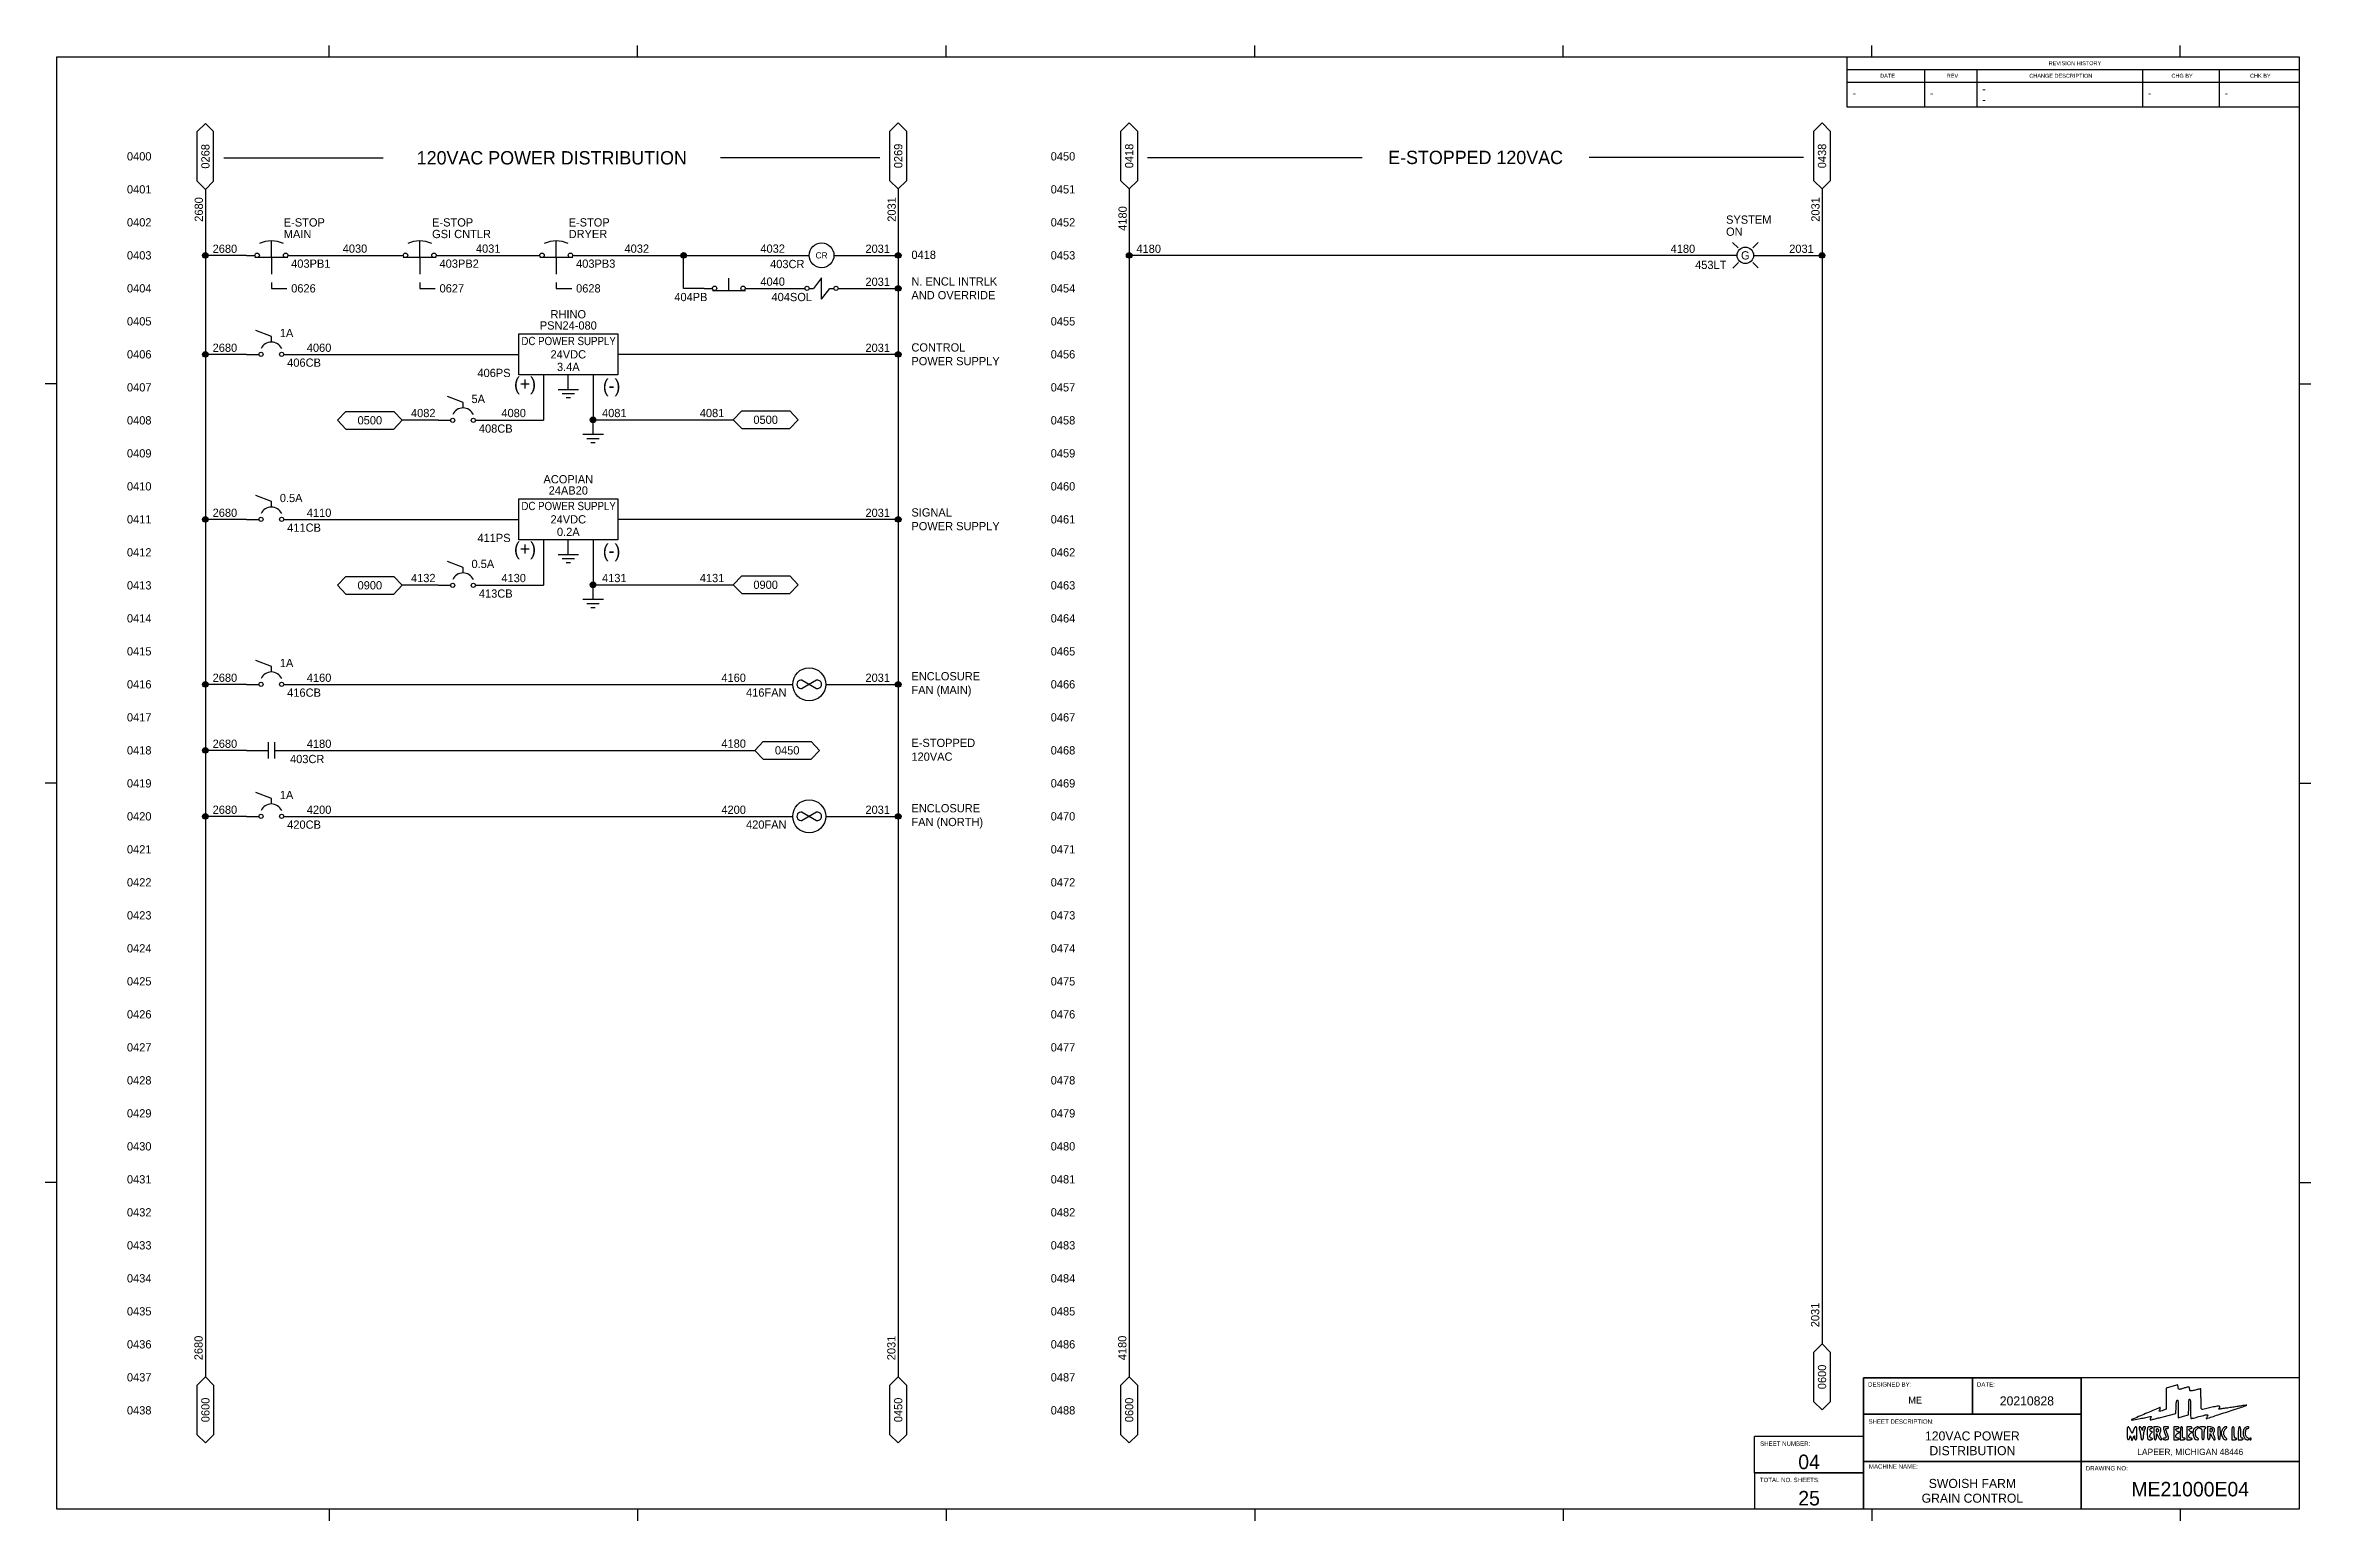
# Model space of a CAD drawing. Header units: inches. Extents: x -0.2 to 34.2, y -0.2 to 22.2.
import ezdxf
from ezdxf.enums import TextEntityAlignment as Align

# ---------------------------------------------------------------- set-up
doc = ezdxf.new("R2010")
doc.units = ezdxf.units.IN
doc.header["$MEASUREMENT"] = 0
doc.linetypes.add('DASHED2', pattern=[0.375, 0.25, -0.125])
for name, color, linetype in [('ATTRIBUTE', 3, 'Continuous'), ('ATTRIBUTES', 1, 'Continuous'), ('GRAPHIC', 2, 'Continuous'), ('TITLE BLOCK', 8, 'Continuous')]:
    doc.layers.add(name, color=color, linetype=linetype)
doc.styles.add('Text Style48', font='arial.ttf')
doc.styles.add('Title Block', font='arial.ttf')

# ---------------------------------------------------------------- blocks, each defined once
blk = doc.blocks.new('*U3')
at = {"color": 4}
for s, p in [('0400', (1.247, -1.506)), ('0450', (15.247, -1.506)), ('0401', (1.247, -2.006)), ('0451', (15.247, -2.006)), ('0402', (1.247, -2.506)), ('0452', (15.247, -2.506)), ('0403', (1.247, -3.006)), ('0453', (15.247, -3.006)), ('0404', (1.247, -3.506)), ('0454', (15.247, -3.506)), ('0405', (1.247, -4.006)), ('0455', (15.247, -4.006)), ('0406', (1.247, -4.506)), ('0456', (15.247, -4.506)), ('0407', (1.247, -5.006)), ('0457', (15.247, -5.006)), ('0408', (1.247, -5.506)), ('0458', (15.247, -5.506)), ('0409', (1.247, -6.006)), ('0459', (15.247, -6.006)), ('0410', (1.247, -6.506)), ('0460', (15.247, -6.506)), ('0411', (1.247, -7.006)), ('0461', (15.247, -7.006)), ('0412', (1.247, -7.506)), ('0462', (15.247, -7.506)), ('0413', (1.247, -8.006)), ('0463', (15.247, -8.006)), ('0414', (1.247, -8.506)), ('0464', (15.247, -8.506)), ('0415', (1.247, -9.006)), ('0465', (15.247, -9.006)), ('0416', (1.247, -9.506)), ('0466', (15.247, -9.506)), ('0417', (1.247, -10.006)), ('0467', (15.247, -10.006)), ('0418', (1.247, -10.506)), ('0468', (15.247, -10.506)), ('0419', (1.247, -11.006)), ('0469', (15.247, -11.006)), ('0420', (1.247, -11.506)), ('0470', (15.247, -11.506)), ('0421', (1.247, -12.006)), ('0471', (15.247, -12.006)), ('0422', (1.247, -12.506)), ('0472', (15.247, -12.506)), ('0423', (1.247, -13.006)), ('0473', (15.247, -13.006)), ('0424', (1.247, -13.506)), ('0474', (15.247, -13.506)), ('0425', (1.247, -14.006)), ('0475', (15.247, -14.006)), ('0426', (1.247, -14.506)), ('0476', (15.247, -14.506)), ('0427', (1.247, -15.006)), ('0477', (15.247, -15.006)), ('0428', (1.247, -15.506)), ('0478', (15.247, -15.506)), ('0429', (1.247, -16.006)), ('0479', (15.247, -16.006)), ('0430', (1.247, -16.506)), ('0480', (15.247, -16.506)), ('0431', (1.247, -17.006)), ('0481', (15.247, -17.006)), ('0432', (1.247, -17.506)), ('0482', (15.247, -17.506)), ('0433', (1.247, -18.006)), ('0483', (15.247, -18.006)), ('0434', (1.247, -18.506)), ('0484', (15.247, -18.506)), ('0435', (1.247, -19.006)), ('0485', (15.247, -19.006)), ('0436', (1.247, -19.506)), ('0486', (15.247, -19.506)), ('0437', (1.247, -20.006)), ('0487', (15.247, -20.006)), ('0438', (1.247, -20.506)), ('0488', (15.247, -20.506))]:
    blk.add_text(s, height=0.125, dxfattribs=at).set_placement(p, align=Align.MIDDLE_CENTER)
blk = doc.blocks.new('*U16')
for points in [[(32.054, -20.144), (31.965, -20.168), (31.965, -20.327), (31.965, -20.486), (31.923, -20.504, -0.011575), (31.883, -20.519, -0.123232), (31.867, -20.521, -0.429207), (31.861, -20.514, -0.075017), (31.868, -20.496, 0.016852), (31.873, -20.486, 0.025956), (31.876, -20.477, 0.023649), (31.878, -20.469, 0.279589), (31.877, -20.467, 0.284075), (31.868, -20.465, 0.000271), (31.655, -20.556, 0.000261), (31.442, -20.646, 0.53109), (31.441, -20.652, 0.246522), (31.448, -20.654, 0.00061), (31.546, -20.636, 0.004193), (31.64, -20.618, 0.007465), (31.717, -20.601, -0.015975), (31.734, -20.598, -0.282061), (31.739, -20.6, -0.273563), (31.739, -20.605, -0.015249), (31.732, -20.62, 0.017165), (31.727, -20.631, 0.026009), (31.723, -20.64, 0.023795), (31.721, -20.647, 0.264845), (31.722, -20.65, 0.252928), (31.726, -20.651, 0.000628), (31.781, -20.638, 0.003645), (31.845, -20.622, 0.002235), (31.919, -20.603), (32.112, -20.552), (32.115, -20.455, -0.010367), (32.118, -20.412, -0.026178), (32.122, -20.381, -0.031698), (32.127, -20.36, -0.239908), (32.134, -20.352, -0.419857), (32.142, -20.356, -0.045779), (32.146, -20.378, -0.024307), (32.149, -20.416, -0.005069), (32.15, -20.483), (32.15, -20.618), (32.226, -20.596), (32.303, -20.575), (32.307, -20.456, -0.006157), (32.312, -20.343, -0.658537), (32.322, -20.339, -0.186335), (32.333, -20.365, -0.005262), (32.334, -20.485, 0.005914), (32.335, -20.541, 0.009837), (32.337, -20.589, 0.003836), (32.34, -20.629, 0.391449), (32.343, -20.632, 0.061218), (32.35, -20.631, 0.00131), (32.382, -20.623, 0.002999), (32.42, -20.613, 0.002016), (32.463, -20.601, -0.003186), (32.559, -20.576, -0.067949), (32.588, -20.572, -0.478278), (32.595, -20.581, -0.088254), (32.586, -20.603, 0.012281), (32.576, -20.619, 0.091596), (32.573, -20.627, 0.398502), (32.575, -20.63, 0.138134), (32.581, -20.63, -0.003563), (32.594, -20.626, -0.00004), (32.681, -20.598, -0.000124), (32.78, -20.565, -0.000081), (32.896, -20.527, 0.001179), (33.01, -20.49, 0.001986), (33.105, -20.458, 0.000178), (33.19, -20.429, 0.555583), (33.19, -20.428, 0.236023), (33.187, -20.427, 0.000327), (33.126, -20.435, 0.002563), (33.057, -20.446, 0.001565), (32.976, -20.459, -0.003318), (32.894, -20.471, -0.005578), (32.826, -20.48, -0.001265), (32.767, -20.488, -0.449485), (32.764, -20.485, -0.11724), (32.765, -20.481, -0.028143), (32.768, -20.475, -0.027379), (32.773, -20.469, -0.024139), (32.779, -20.463, 0.467866), (32.777, -20.449, 0.180834), (32.756, -20.443, 0.025752), (32.684, -20.455, 0.002782), (32.521, -20.491, -0.190393), (32.506, -20.489, -0.219476), (32.497, -20.476, -0.042404), (32.494, -20.444, -0.002122), (32.494, -20.337, 0.001799), (32.493, -20.276, 0.003005), (32.493, -20.224, 0.000364), (32.492, -20.179, 0.422075), (32.491, -20.178, 0.051145), (32.488, -20.178, 0.000352), (32.469, -20.183, 0.00137), (32.446, -20.189, 0.000875), (32.42, -20.196, -0.007336), (32.36, -20.211, -0.089549), (32.337, -20.212, -0.269745), (32.326, -20.204, -0.098452), (32.322, -20.184, 0.096414), (32.318, -20.163, 0.269666), (32.307, -20.155, 0.097854), (32.284, -20.156, 0.009273), (32.231, -20.171, -0.006091), (32.178, -20.187, -0.11754), (32.161, -20.187, -0.279731), (32.152, -20.179, -0.043108), (32.147, -20.155), (32.144, -20.12)], [(31.376, -20.853, 0.007316), (31.376, -20.903, 0.03703), (31.379, -20.931, 0.08138), (31.385, -20.946, 0.273713), (31.393, -20.951, 0.168316), (31.4, -20.949, 0.08124), (31.407, -20.942, 0.064959), (31.412, -20.931, 0.046944), (31.415, -20.918, -0.004779), (31.419, -20.895, -0.516008), (31.421, -20.894, -0.198593), (31.424, -20.897, -0.002061), (31.433, -20.927), (31.446, -20.97), (31.465, -20.927, -0.002235), (31.478, -20.897, -0.18041), (31.482, -20.894, -0.528171), (31.484, -20.895, -0.006158), (31.485, -20.918, 0.041084), (31.487, -20.932, 0.082191), (31.491, -20.943, 0.115162), (31.497, -20.949, 0.148642), (31.505, -20.951, 0.258593), (31.514, -20.946, 0.093584), (31.519, -20.932, 0.039364), (31.522, -20.905, 0.006994), (31.523, -20.853, 0.013793), (31.521, -20.779, 0.202366), (31.51, -20.756, 0.473475), (31.494, -20.759, 0.029852), (31.47, -20.807), (31.448, -20.859), (31.425, -20.807, 0.025807), (31.401, -20.761, 0.482182), (31.387, -20.759, 0.196031), (31.377, -20.78, 0.011101)], [(31.567, -20.819, -0.011228), (31.574, -20.847, -0.010219), (31.579, -20.875, -0.010287), (31.583, -20.9, -0.032245), (31.584, -20.918, 0.039687), (31.586, -20.932, 0.085127), (31.589, -20.943, 0.122098), (31.595, -20.949, 0.146572), (31.603, -20.951, 0.173501), (31.611, -20.948, 0.129272), (31.617, -20.94, 0.071071), (31.62, -20.926, 0.021401), (31.621, -20.904, -0.029143), (31.623, -20.882, -0.015863), (31.627, -20.855, -0.015759), (31.632, -20.828, -0.024047), (31.639, -20.806, 0.006971), (31.65, -20.774, 0.108397), (31.651, -20.762, 0.306008), (31.646, -20.757, 0.065683), (31.633, -20.755, 0.079521), (31.622, -20.757, 0.130985), (31.615, -20.762, 0.118265), (31.61, -20.77, 0.05793), (31.608, -20.783), (31.607, -20.81), (31.594, -20.783, 0.041935), (31.588, -20.772, 0.047128), (31.58, -20.763, 0.052891), (31.572, -20.757, 0.139403), (31.565, -20.755, 0.270303), (31.559, -20.759, 0.136249), (31.557, -20.768, 0.049563), (31.559, -20.786, 0.008812)], [(31.681, -20.795, 0.020019), (31.679, -20.815, 0.008766), (31.679, -20.841, 0.008659), (31.679, -20.868, 0.011456), (31.681, -20.894, 0.012553), (31.684, -20.929, 0.119947), (31.69, -20.943, 0.198295), (31.7, -20.95, 0.045204), (31.721, -20.951, 0.032751), (31.735, -20.951, 0.050337), (31.746, -20.948, 0.065043), (31.754, -20.944, 0.249719), (31.757, -20.939, 0.148195), (31.755, -20.934, 0.098894), (31.751, -20.93, 0.082425), (31.745, -20.928, 0.064853), (31.738, -20.927, -0.299278), (31.724, -20.918, -0.111821), (31.72, -20.894, -0.087579), (31.726, -20.866, -0.134363), (31.741, -20.846, 0.005777), (31.755, -20.835, 0.22845), (31.757, -20.832, 0.395521), (31.755, -20.83, 0.011517), (31.741, -20.829, -0.224035), (31.726, -20.822, -0.153467), (31.72, -20.804, -0.166632), (31.724, -20.787, -0.247969), (31.738, -20.779, 0.064853), (31.745, -20.779, 0.082425), (31.751, -20.776, 0.098894), (31.755, -20.772, 0.148195), (31.757, -20.767, 0.249255), (31.754, -20.762, 0.065248), (31.746, -20.758, 0.050468), (31.735, -20.756, 0.032852), (31.721, -20.755, 0.039619), (31.701, -20.756, 0.15851), (31.691, -20.762, 0.139501), (31.685, -20.773, 0.028245)], [(31.781, -20.853, 0.006994), (31.782, -20.905, 0.039364), (31.785, -20.932, 0.093584), (31.79, -20.946, 0.258593), (31.8, -20.951, 0.171382), (31.808, -20.949, 0.12597), (31.814, -20.941, 0.071752), (31.817, -20.927, 0.023085), (31.819, -20.905), (31.819, -20.859), (31.843, -20.905, 0.029092), (31.854, -20.923, 0.036571), (31.866, -20.938, 0.03977), (31.877, -20.948, 0.167418), (31.886, -20.951, 0.107056), (31.895, -20.95, 0.307114), (31.898, -20.945, 0.098199), (31.895, -20.935, 0.009507), (31.884, -20.912, -0.028488), (31.874, -20.89, -0.074064), (31.87, -20.872, -0.074591), (31.872, -20.855, -0.029202), (31.879, -20.832, 0.067378), (31.886, -20.797, 0.179306), (31.879, -20.774, 0.173835), (31.859, -20.759, 0.062714), (31.823, -20.755), (31.781, -20.755)], [(31.849, -20.81, -0.063462), (31.848, -20.819, -0.063483), (31.844, -20.828, -0.069477), (31.839, -20.834, -0.116646), (31.833, -20.838, -0.186684), (31.827, -20.838, -0.16323), (31.822, -20.833, -0.092267), (31.819, -20.824, -0.034783), (31.818, -20.81, -0.034783), (31.819, -20.797, -0.092267), (31.822, -20.787, -0.16323), (31.827, -20.783, -0.186684), (31.833, -20.783, -0.116646), (31.839, -20.786, -0.069477), (31.844, -20.793, -0.063483), (31.848, -20.801, -0.063462)], [(31.924, -20.764, 0.185345), (31.923, -20.771, 0.012116), (31.927, -20.791, 0.016298), (31.933, -20.814, 0.011366), (31.942, -20.841, -0.004936), (31.961, -20.896, -0.082876), (31.964, -20.915, -0.305016), (31.958, -20.924, -0.093948), (31.941, -20.927, 0.048028), (31.931, -20.928, 0.068025), (31.923, -20.93, 0.088204), (31.918, -20.934, 0.191087), (31.916, -20.939, 0.277684), (31.919, -20.944, 0.052312), (31.929, -20.948, 0.042582), (31.943, -20.951, 0.027026), (31.959, -20.951, 0.060806), (31.989, -20.948, 0.293992), (32, -20.936, 0.120504), (31.999, -20.912, 0.008947), (31.978, -20.849, -0.003873), (31.963, -20.803, -0.079133), (31.961, -20.788, -0.31512), (31.965, -20.782, -0.087652), (31.978, -20.779, 0.04941), (31.988, -20.779, 0.069405), (31.995, -20.776, 0.089576), (32, -20.772, 0.186826), (32.002, -20.767, 0.359992), (31.995, -20.758, 0.038107), (31.966, -20.755, 0.037892), (31.937, -20.756, 0.229395)], [(32.082, -20.853), (32.082, -20.951), (32.122, -20.951, 0.029145), (32.137, -20.951, 0.045523), (32.15, -20.948, 0.057272), (32.159, -20.944, 0.26699), (32.162, -20.939, 0.191087), (32.16, -20.934, 0.088204), (32.155, -20.93, 0.068025), (32.147, -20.928, 0.048028), (32.137, -20.927, -0.22988), (32.119, -20.918, -0.177271), (32.112, -20.897, -0.131929), (32.12, -20.87, -0.130712), (32.14, -20.852), (32.167, -20.837), (32.14, -20.827, -0.104724), (32.121, -20.815, -0.188258), (32.113, -20.799, -0.257133), (32.12, -20.785, -0.155961), (32.137, -20.779, 0.048028), (32.147, -20.779, 0.068025), (32.155, -20.776, 0.088204), (32.16, -20.772, 0.191087), (32.162, -20.767, 0.266956), (32.159, -20.762, 0.057262), (32.15, -20.758, 0.04552), (32.137, -20.756, 0.029145), (32.122, -20.755), (32.082, -20.755)], [(32.18, -20.853), (32.18, -20.951), (32.213, -20.951, 0.034237), (32.227, -20.951, 0.039166), (32.239, -20.948, 0.042873), (32.249, -20.944, 0.138974), (32.254, -20.939, 0.21303), (32.255, -20.935, 0.177792), (32.252, -20.93, 0.099774), (32.245, -20.928, 0.045834), (32.235, -20.927, -0.117317), (32.221, -20.923, -0.215978), (32.214, -20.914, -0.069512), (32.211, -20.894, -0.005651), (32.213, -20.841, 0.00763), (32.215, -20.795, 0.04558), (32.213, -20.772, 0.116497), (32.208, -20.759, 0.240237), (32.199, -20.755, 0.258373), (32.19, -20.76, 0.093426), (32.184, -20.774, 0.039346), (32.181, -20.802, 0.006998)], [(32.279, -20.853), (32.279, -20.951), (32.319, -20.951, 0.029145), (32.334, -20.951, 0.045523), (32.347, -20.948, 0.057272), (32.356, -20.944, 0.26699), (32.359, -20.939, 0.191087), (32.357, -20.934, 0.088204), (32.351, -20.93, 0.068025), (32.343, -20.928, 0.048028), (32.334, -20.927, -0.22988), (32.316, -20.918, -0.177271), (32.309, -20.897, -0.131929), (32.317, -20.87, -0.130712), (32.337, -20.852), (32.364, -20.837), (32.337, -20.827, -0.073774), (32.317, -20.817, -0.21909), (32.31, -20.804, -0.256412), (32.316, -20.791, -0.092814), (32.334, -20.783, 0.062734), (32.355, -20.775, 0.412254), (32.357, -20.765, 0.231771), (32.346, -20.757, 0.040045), (32.319, -20.755), (32.279, -20.755)], [(32.395, -20.779, 0.157965), (32.373, -20.824, 0.093693), (32.375, -20.883, 0.104867), (32.397, -20.933, 0.238867), (32.433, -20.951, 0.067597), (32.45, -20.949, 0.342889), (32.456, -20.942, 0.213846), (32.451, -20.931, 0.037361), (32.432, -20.917, -0.080305), (32.421, -20.907, -0.081907), (32.413, -20.894, -0.063489), (32.409, -20.877, -0.027883), (32.408, -20.853, -0.027883), (32.409, -20.829, -0.063489), (32.413, -20.812, -0.081907), (32.421, -20.799, -0.080305), (32.432, -20.789, 0.025323), (32.442, -20.782, 0.03201), (32.45, -20.775, 0.033519), (32.455, -20.769, 0.163755), (32.457, -20.764, 0.339728), (32.451, -20.756, 0.126675), (32.435, -20.756, 0.075222), (32.414, -20.765, 0.060543)], [(32.469, -20.767, 0.148195), (32.471, -20.772, 0.098894), (32.475, -20.776, 0.082425), (32.481, -20.779, 0.064853), (32.488, -20.779, -0.241448), (32.497, -20.784, -0.103378), (32.502, -20.797, -0.044348), (32.505, -20.821, -0.008455), (32.506, -20.865, 0.008455), (32.507, -20.91, 0.044348), (32.51, -20.934, 0.103378), (32.515, -20.947, 0.241448), (32.524, -20.951, 0.241448), (32.533, -20.947, 0.103378), (32.539, -20.934, 0.044348), (32.542, -20.91, 0.008455), (32.543, -20.865, -0.01259), (32.544, -20.832, -0.022889), (32.546, -20.804, -0.020168), (32.55, -20.783, -0.350432), (32.555, -20.779, 0.099038), (32.56, -20.779, 0.097945), (32.564, -20.776, 0.097945), (32.566, -20.772, 0.099038), (32.567, -20.767, 0.295869), (32.564, -20.762, 0.04382), (32.553, -20.758, 0.037669), (32.537, -20.756, 0.023598), (32.518, -20.755, 0.023598), (32.499, -20.756, 0.037669), (32.484, -20.758, 0.04382), (32.472, -20.762, 0.295869)], [(32.592, -20.852, 0.00721), (32.593, -20.903, 0.036993), (32.596, -20.931, 0.081942), (32.601, -20.946, 0.273266), (32.61, -20.951, 0.189289), (32.618, -20.948, 0.095755), (32.624, -20.94, 0.061849), (32.629, -20.925, 0.026537), (32.631, -20.905), (32.635, -20.859), (32.659, -20.905, 0.032145), (32.682, -20.944, 0.245611), (32.7, -20.953, 0.484084), (32.708, -20.943, 0.042423), (32.696, -20.906, -0.020374), (32.687, -20.881, -0.065919), (32.684, -20.863, -0.085082), (32.685, -20.848, -0.050766), (32.692, -20.831, 0.105404), (32.7, -20.803, 0.180604), (32.694, -20.781, 0.147367), (32.672, -20.765, 0.064415), (32.637, -20.757), (32.592, -20.753)], [(32.664, -20.807, -0.041303), (32.661, -20.818, -0.056112), (32.657, -20.827, -0.069458), (32.652, -20.833, -0.193098), (32.647, -20.835, -0.193098), (32.642, -20.833, -0.069458), (32.637, -20.827, -0.056112), (32.633, -20.818, -0.041303), (32.631, -20.807, -0.04615), (32.63, -20.795, -0.12236), (32.633, -20.786, -0.161672), (32.639, -20.781, -0.100145), (32.647, -20.779, -0.100145), (32.656, -20.781, -0.161672), (32.662, -20.786, -0.12236), (32.664, -20.795, -0.04615)], [(32.75, -20.853, 0.008462), (32.752, -20.9, 0.032832), (32.756, -20.929, 0.057973), (32.762, -20.946, 0.291159), (32.77, -20.951, 0.293716), (32.778, -20.946, 0.065472), (32.783, -20.93, 0.03385), (32.786, -20.902, 0.007802), (32.787, -20.853, 0.006304), (32.786, -20.799, 0.045192), (32.783, -20.773, 0.124489), (32.777, -20.76, 0.220503), (32.766, -20.755, 0.218721), (32.756, -20.76, 0.136927), (32.75, -20.772, 0.046094), (32.748, -20.798, 0.005761)], [(32.843, -20.764, 0.094659), (32.828, -20.779, 0.041125), (32.814, -20.803, 0.040818), (32.804, -20.829, 0.069353), (32.801, -20.853, 0.081353), (32.806, -20.885, 0.058894), (32.822, -20.918, 0.062991), (32.842, -20.943, 0.192104), (32.863, -20.951, 0.039041), (32.881, -20.95, 0.371636), (32.885, -20.945, 0.182794), (32.882, -20.935, 0.013412), (32.862, -20.915, -0.061571), (32.853, -20.902, -0.039751), (32.845, -20.886, -0.039427), (32.84, -20.869, -0.055778), (32.838, -20.853, -0.055778), (32.84, -20.837, -0.039427), (32.845, -20.82, -0.039751), (32.853, -20.804, -0.061571), (32.862, -20.792, 0.01161), (32.872, -20.782, 0.016057), (32.88, -20.773, 0.012597), (32.886, -20.765, 0.157369), (32.887, -20.761, 0.356709), (32.883, -20.756, 0.068557), (32.871, -20.755, 0.056583), (32.855, -20.758, 0.072396)], [(32.961, -20.853), (32.961, -20.951), (32.997, -20.951, 0.031626), (33.012, -20.951, 0.048861), (33.023, -20.948, 0.06271), (33.032, -20.944, 0.254951), (33.034, -20.939, 0.148195), (33.033, -20.934, 0.098894), (33.029, -20.93, 0.082425), (33.023, -20.928, 0.064853), (33.016, -20.927, -0.241448), (33.007, -20.922, -0.103378), (33.001, -20.909, -0.044348), (32.998, -20.885, -0.008455), (32.997, -20.841, 0.008455), (32.997, -20.796, 0.044348), (32.994, -20.772, 0.103378), (32.988, -20.76, 0.241448), (32.979, -20.755, 0.258593), (32.97, -20.76, 0.093584), (32.964, -20.774, 0.039364), (32.961, -20.802, 0.006994)], [(33.059, -20.853), (33.059, -20.951), (33.096, -20.951, 0.031626), (33.11, -20.951, 0.048861), (33.122, -20.948, 0.06271), (33.13, -20.944, 0.254951), (33.133, -20.939, 0.148195), (33.131, -20.934, 0.098894), (33.127, -20.93, 0.082425), (33.121, -20.928, 0.064853), (33.114, -20.927, -0.241448), (33.105, -20.922, -0.103378), (33.099, -20.909, -0.044348), (33.096, -20.885, -0.008455), (33.096, -20.841, 0.008455), (33.095, -20.796, 0.044348), (33.092, -20.772, 0.103378), (33.086, -20.76, 0.241448), (33.077, -20.755, 0.258593), (33.068, -20.76, 0.093584), (33.063, -20.774, 0.039364), (33.06, -20.802, 0.006994)], [(33.152, -20.782, 0.126643), (33.134, -20.83, 0.08921), (33.138, -20.888, 0.103093), (33.16, -20.935, 0.231798), (33.195, -20.951, 0.067597), (33.212, -20.949, 0.342889), (33.218, -20.942, 0.213846), (33.213, -20.931, 0.037361), (33.194, -20.917, -0.194574), (33.173, -20.889, -0.074599), (33.169, -20.84, -0.083057), (33.179, -20.795, -0.305325), (33.201, -20.779, 0.070083), (33.208, -20.779, 0.085896), (33.214, -20.776, 0.100138), (33.217, -20.772, 0.138107), (33.219, -20.767, 0.324907), (33.211, -20.757, 0.134586), (33.192, -20.756, 0.087499), (33.169, -20.765, 0.097748)], [(33.231, -20.939, 0.099038), (33.232, -20.944, 0.097945), (33.234, -20.948, 0.097945), (33.238, -20.951, 0.099038), (33.243, -20.951, 0.099038), (33.248, -20.951, 0.097945), (33.252, -20.948, 0.097945), (33.255, -20.944, 0.099038), (33.255, -20.939, 0.099038), (33.255, -20.934, 0.097945), (33.252, -20.93, 0.097945), (33.248, -20.928, 0.099038), (33.243, -20.927, 0.099038), (33.238, -20.928, 0.097945), (33.234, -20.93, 0.097945), (33.232, -20.934, 0.099038)]]:
    blk.add_lwpolyline(points, format="xyb", close=True)
at = {"layer": 'TITLE BLOCK'}
for p, q in [((0, -22.002), (0, 0)), ((0, 0), (33.98, 0)), ((4.125, 0), (4.125, 0.176)), ((8.801, 0), (8.801, 0.176)), ((13.476, 0), (13.476, 0.176)), ((18.152, 0), (18.152, 0.176)), ((22.827, 0), (22.827, 0.176)), ((27.131, -0.763), (27.131, 0)), ((27.503, 0), (27.503, 0.176)), ((32.178, 0), (32.178, 0.176)), ((33.98, 0), (33.98, -22.002)), ((27.131, -0.19), (28.303, -0.19)), ((27.136, 0), (33.98, 0)), ((28.303, -0.19), (28.303, -0.38)), ((28.303, -0.19), (29.095, -0.19)), ((28.303, -0.19), (28.303, -0.38)), ((29.095, -0.19), (29.095, -0.38)), ((29.095, -0.19), (31.608, -0.19)), ((29.095, -0.19), (29.095, -0.38)), ((31.608, -0.19), (31.608, -0.38)), ((31.608, -0.19), (32.77, -0.19)), ((31.608, -0.19), (31.608, -0.38)), ((32.77, -0.19), (32.77, -0.38)), ((32.77, -0.19), (33.98, -0.19)), ((32.77, -0.19), (32.77, -0.38)), ((33.98, 0), (33.98, -0.763)), ((27.131, -0.38), (28.303, -0.38)), ((28.303, -0.38), (28.303, -0.763)), ((28.303, -0.38), (29.095, -0.38)), ((28.303, -0.38), (28.303, -0.763)), ((29.095, -0.38), (29.095, -0.763)), ((29.095, -0.38), (31.608, -0.38)), ((29.095, -0.38), (29.095, -0.763)), ((31.608, -0.38), (31.608, -0.763)), ((31.608, -0.38), (32.77, -0.38)), ((31.608, -0.38), (31.608, -0.763)), ((32.77, -0.38), (32.77, -0.763)), ((32.77, -0.38), (33.98, -0.38)), ((32.77, -0.38), (32.77, -0.763)), ((33.98, -0.763), (27.131, -0.763)), ((0, -4.951), (-0.176, -4.951)), ((33.98, -4.951), (34.156, -4.951)), ((0, -11.001), (-0.176, -11.001)), ((33.98, -11.001), (34.156, -11.001)), ((0, -17.052), (-0.176, -17.052)), ((33.98, -17.052), (34.156, -17.052)), ((33.98, -20.012), (30.68, -20.012)), ((27.379, -20.902), (25.729, -20.902)), ((25.729, -21.452), (25.729, -20.902)), ((25.729, -21.452), (25.729, -22.002)), ((33.98, -22.002), (0, -22.002)), ((4.125, -22.002), (4.125, -22.178)), ((8.801, -22.002), (8.801, -22.178)), ((13.476, -22.002), (13.476, -22.178)), ((18.152, -22.002), (18.152, -22.178)), ((22.827, -22.002), (22.827, -22.178)), ((27.503, -22.002), (27.503, -22.178)), ((32.178, -22.002), (32.178, -22.178))]:
    blk.add_line(p, q, dxfattribs=at)
at = {"layer": 'TITLE BLOCK', "linetype": 'Continuous', "lineweight": 35}
for p, q in [((27.379, -22.002), (27.379, -20.012)), ((27.379, -20.012), (30.68, -20.012)), ((29.029, -20.012), (29.029, -20.562)), ((30.68, -22.002), (30.68, -20.012)), ((27.379, -20.562), (30.68, -20.562)), ((27.379, -21.282), (30.68, -21.282)), ((30.68, -21.282), (33.98, -21.282)), ((25.729, -21.452), (27.379, -21.452))]:
    blk.add_line(p, q, dxfattribs=at)
blk.add_text('LAPEER, MICHIGAN 48446', height=0.09563).set_placement((32.33, -21.136), align=Align.MIDDLE_CENTER)
at = {"layer": 'ATTRIBUTE'}
for p in [(27.212, -0.61), (28.384, -0.61), (29.176, -0.546), (29.176, -0.71), (31.689, -0.61), (32.851, -0.61)]:
    blk.add_text('-', height=0.125, dxfattribs=at).set_placement(p)
blk.add_text('ME', height=0.1031, dxfattribs=at).set_placement((28.162, -20.352), align=Align.MIDDLE_CENTER)
for tag, height, p in [('DESDATE', 0.138, (29.855, -20.363)), ('DESCRIPTION1', 0.138, (29.029, -20.894)), ('SHEET', 0.22, (26.554, -21.287)), ('DESCRIPTION2', 0.138, (29.029, -21.117)), ('MACHNAME1', 0.138, (29.029, -21.614)), ('DRAWINGNUM', 0.22, (32.33, -21.7)), ('MACHNAME2', 0.138, (29.029, -21.837))]:
    blk.add_attdef(tag, text='', height=height, dxfattribs=at).set_placement(p, align=Align.MIDDLE)
blk.add_attdef('TOTAL', text='', height=0.22, dxfattribs=at).set_placement((26.554, -21.837), align=Align.MIDDLE_CENTER)
at = {"layer": 'TITLE BLOCK'}
for s, insert, char_height, attachment_point, style in [('DATE', (27.632, -0.315), 0.06, 7, 'Text Style48'), ('REV', (28.641, -0.315), 0.06, 7, 'Text Style48'), ('CHANGE DESCRIPTION', (29.892, -0.316), 0.06, 7, 'Text Style48'), ('REVISION HISTORY', (30.185, -0.126), 0.06, 7, 'Text Style48'), ('CHG BY', (32.046, -0.316), 0.06, 7, 'Text Style48'), ('CHK BY', (33.237, -0.316), 0.06, 7, 'Text Style48'), ('DESIGNED BY:', (27.448, -20.081), 0.06601, 1, 'Title Block'), ('DATE:', (29.098, -20.081), 0.066, 1, 'Title Block'), ('SHEET DESCRIPTION:', (27.454, -20.643), 0.06601, 1, 'Title Block'), ('SHEET NUMBER:', (25.813, -20.978), 0.06601, 1, 'Title Block'), ('TOTAL NO. SHEETS:', (25.808, -21.528), 0.06601, 1, 'Title Block'), ('MACHINE NAME:', (27.461, -21.324), 0.06601, 1, 'Title Block')]:
    blk.add_mtext(s, dxfattribs=dict(at, insert=insert, char_height=char_height, attachment_point=attachment_point, style=style))
at = {"layer": 'TITLE BLOCK', "insert": (30.748, -21.351), "char_height": 0.06601, "width": 0.63532, "attachment_point": 1, "style": 'Title Block'}
blk.add_mtext('DRAWING NO:', dxfattribs=at)
blk = doc.blocks.new('New Hex Ref')
at = {"color": 4}
for p, q in [((0, 0), (0.125, 0.125)), ((0.125, -0.125), (0, 0)), ((0.125, 0.125), (0.875, 0.125)), ((0.875, 0.125), (1, 0)), ((1, 0), (0.875, -0.125)), ((0.875, -0.125), (0.125, -0.125))]:
    blk.add_line(p, q, dxfattribs=at)
blk.add_attdef('LNXXXX', text='', height=0.125, dxfattribs=at).set_placement((0.5, 0), align=Align.MIDDLE_CENTER)
blk = doc.blocks.new('WIRE REFERENCE')
at = {"color": 4}
for p, q in [((0.125, 0.125), (0, 0)), ((0.125, -0.125), (0, 0)), ((0.125, 0.125), (0.875, 0.125)), ((0.875, 0.125), (1, 0)), ((0.875, -0.125), (1, 0)), ((0.125, -0.125), (0.875, -0.125))]:
    blk.add_line(p, q, dxfattribs=at)
blk.add_attdef('LNXXXX', text='', height=0.125, dxfattribs=at).set_placement((0.5, 0), align=Align.MIDDLE_CENTER)
blk = doc.blocks.new('WIRE NODE')
h = blk.add_hatch(color=256)
edge = h.paths.add_edge_path()
edge.add_arc((0, 0), 0.0428, 0, 360)
blk.add_circle((0, 0), 0.0428)
blk = doc.blocks.new('CIRCUIT BREAKER 1 PHASE')
at = {"layer": 'GRAPHIC'}
for p, q in [((0.375, 0.268), (0.141, 0.359)), ((0, 0), (0.188, 0)), ((0.375, 0.187), (0.375, 0.268)), ((0.563, 0), (0.75, 0))]:
    blk.add_line(p, q, dxfattribs=at)
for centre in [(0.219, 0), (0.531, 0)]:
    blk.add_circle(centre, 0.0312, dxfattribs=at)
blk.add_arc((0.375, 0.014), 0.173, 25, 155, dxfattribs=at)
at = {"layer": 'ATTRIBUTES'}
for tag, p in [('RATING', (0.503, 0.261)), ('DESCRIPTOR', (0.615, -0.188))]:
    blk.add_attdef(tag, p, '', height=0.125, dxfattribs=at)
blk = doc.blocks.new('_PSUPP')
at = {"layer": 'GRAPHIC'}
for p, q in [((0, -0.312), (0, 0.312)), ((0, 0.312), (1.5, 0.312)), ((1.5, 0.312), (1.5, -0.312)), ((1.5, -0.312), (0, -0.312)), ((0.375, -0.312), (0.375, -0.562)), ((1.125, -0.312), (1.125, -0.562))]:
    blk.add_line(p, q, dxfattribs=at)
at = {"layer": 'ATTRIBUTES'}
for p in [(0.75, 0.545), (0.75, 0.375)]:
    blk.add_attdef('DESCRIPTION', text='', height=0.125, dxfattribs=at).set_placement(p, align=Align.CENTER)
for p in [(0.75, 0), (0.75, -0.19)]:
    blk.add_attdef('RATING', text='', height=0.125, dxfattribs=at).set_placement(p, align=Align.MIDDLE)
blk.add_attdef('DESCRIPTOR', text='', height=0.125, dxfattribs=at).set_placement((-0.125, -0.344), align=Align.RIGHT)
at = {"layer": 'GRAPHIC', "width": 0.763699}
blk.add_text('DC POWER SUPPLY', height=0.125, dxfattribs=at).set_placement((0.039, 0.14), (1.471, 0.14), align=Align.FIT)
at = {"layer": 'GRAPHIC'}
for s, p in [('(+)', (0.094, -0.469)), ('(-)', (1.406, -0.5))]:
    blk.add_text(s, height=0.2, dxfattribs=at).set_placement(p, align=Align.MIDDLE)
blk = doc.blocks.new('Earth Ground')
at = {"layer": 'GRAPHIC'}
for p, q in [((0, -0.219), (0, 0)), ((-0.156, -0.219), (0.156, -0.219)), ((-0.094, -0.282), (0.093, -0.282)), ((-0.032, -0.344), (0.031, -0.344))]:
    blk.add_line(p, q, dxfattribs=at)
at = {"layer": 'ATTRIBUTES', "flags": 9}
blk.add_attdef('DESCRIPTOR', text='', height=0.125, dxfattribs=at).set_placement((0, -0.5), align=Align.MIDDLE)
blk = doc.blocks.new('Small Hex Ref')
at = {"color": 4}
for p, q in [((0.127, 0.133), (0, 0)), ((0.127, -0.133), (0, 0)), ((0.127, 0.133), (0.854, 0.133)), ((0.854, 0.133), (0.981, 0)), ((0.854, -0.133), (0.981, 0)), ((0.127, -0.133), (0.854, -0.133))]:
    blk.add_line(p, q, dxfattribs=at)
blk.add_attdef('LNXXXX', text='', height=0.125, dxfattribs=at).set_placement((0.49, 0), align=Align.MIDDLE_CENTER)
blk = doc.blocks.new('FAN')
at = {"layer": 'GRAPHIC', "color": 2}
for p, q in [((0, 0), (0.125, 0)), ((0.266, 0.063), (0.485, -0.062)), ((0.485, 0.063), (0.266, -0.062)), ((0.625, 0), (0.75, 0))]:
    blk.add_line(p, q, dxfattribs=at)
blk.add_circle((0.375, 0), 0.25, dxfattribs=at)
for centre, start, end in [((0.252, 0), 77.3907, 282.6093), ((0.499, 0), 257.4082, 102.5918)]:
    blk.add_arc(centre, 0.0641, start, end, dxfattribs=at)
at = {"layer": 'ATTRIBUTES', "color": 1}
blk.add_attdef('310FAN', text='', height=0.125, dxfattribs=at).set_placement((0.031, -0.187), align=Align.RIGHT)
blk = doc.blocks.new('*U40')
at = {"layer": 'GRAPHIC'}
for p, q in [((0, 0), (0.125, 0)), ((0.375, -0.034), (0.375, 0.218)), ((0.625, 0), (0.75, 0)), ((0.625, -0.034), (0.125, -0.034))]:
    blk.add_line(p, q, dxfattribs=at)
for centre in [(0.159, 0), (0.591, 0)]:
    blk.add_circle(centre, 0.0336, dxfattribs=at)
blk.add_arc((0.375, -0.218), 0.437, 65.3992, 114.6008, dxfattribs=at)
blk = doc.blocks.new('ESTOP LIGHT')
at = {"layer": 'GRAPHIC'}
for p, q in [((6.991, 6.23), (6.741, 6.23)), ((6.922, 6.427), (7.009, 6.344)), ((7.229, 6.344), (7.309, 6.427)), ((7.241, 6.23), (7.491, 6.23)), ((6.926, 6.036), (7.013, 6.12)), ((7.229, 6.123), (7.308, 6.04))]:
    blk.add_line(p, q, dxfattribs=at)
blk.add_circle((7.116, 6.23), 0.125, dxfattribs=at)
at = {"layer": 'ATTRIBUTES'}
blk.add_text('G', height=0.125, dxfattribs=at).set_placement((7.116, 6.23), align=Align.MIDDLE_CENTER)
for p in [(7.387, 6.583), (7.387, 6.427)]:
    blk.add_attdef('DESCRIPTION', p, '', height=0.125, dxfattribs=at)
blk.add_attdef('DESCRIPTOR', text='', height=0.125, dxfattribs=at).set_placement((6.829, 6.023), align=Align.RIGHT)
blk = doc.blocks.new('*U43')
at = {"layer": 'GRAPHIC'}
for p, q in [((0, 0), (0.188, 0)), ((0.562, 0), (0.75, 0))]:
    blk.add_line(p, q, dxfattribs=at)
blk.add_circle((0.375, 0), 0.188, dxfattribs=at)
at = {"layer": 'ATTRIBUTES'}
for p in [(0.61, 0.373), (0.61, 0.217)]:
    blk.add_attdef('DESCRIPTION', p, '', height=0.125, dxfattribs=at)
blk.add_attdef('DESCRIPTOR', text='', height=0.125, dxfattribs=at).set_placement((0.116, -0.194), align=Align.RIGHT)
at = {"layer": 'GRAPHIC'}
blk.add_text('CR', height=0.0938, dxfattribs=at).set_placement((0.375, 0), align=Align.MIDDLE)
blk = doc.blocks.new('*U45')
at = {"layer": 'GRAPHIC'}
for p, q in [((0, 0), (0.326, 0)), ((0.326, 0.124), (0.326, -0.126)), ((0.42, 0.125), (0.42, -0.125)), ((0.42, 0), (0.75, 0))]:
    blk.add_line(p, q, dxfattribs=at)
at = {"layer": 'ATTRIBUTES'}
for tag, p in [('PIN1', (0.091, 0.017)), ('PIN2', (0.45, 0.017))]:
    blk.add_attdef(tag, p, '', height=0.125, dxfattribs=at)
blk.add_attdef('DESCRIPTOR', text='', height=0.125, dxfattribs=at).set_placement((0.255, -0.194), align=Align.RIGHT)
blk = doc.blocks.new('SOLENOID (ELECTRICAL)')
at = {"layer": 'GRAPHIC'}
for p, q in [((0, 0), (0.125, 0)), ((0.188, 0), (0.254, 0)), ((0.375, 0.157), (0.254, 0)), ((0.375, -0.162), (0.375, 0.157)), ((0.375, -0.162), (0.503, 0)), ((0.503, 0), (0.562, 0)), ((0.625, 0), (0.75, 0))]:
    blk.add_line(p, q, dxfattribs=at)
for centre in [(0.156, 0), (0.594, 0)]:
    blk.add_circle(centre, 0.0312, dxfattribs=at)
at = {"color": 1}
blk.add_attdef('DEVICE_NUMBER', text='', height=0.125, dxfattribs=at).set_placement((0.229, -0.181), align=Align.RIGHT)
blk = doc.blocks.new('*U49')
at = {"layer": 'GRAPHIC'}
for p, q in [((0, 0), (0.125, 0)), ((0.375, -0.034), (0.375, 0.156)), ((0.625, 0), (0.75, 0)), ((0.125, -0.034), (0.625, -0.034))]:
    blk.add_line(p, q, dxfattribs=at)
for centre in [(0.159, 0), (0.591, 0)]:
    blk.add_circle(centre, 0.0336, dxfattribs=at)

msp = doc.modelspace()

# ---------------------------------------------------------------- linework, layer by layer
for p, q in [((2.53, 20.474), (4.945, 20.474)), ((12.47, 20.474), (10.055, 20.474)), ((16.53, 20.48), (19.781, 20.48)), ((26.47, 20.48), (23.219, 20.48)), ((2.25, 19.996), (2.25, 2.002)), ((12.75, 20.002), (12.75, 2.002)), ((16.25, 20.002), (16.25, 2.002)), ((26.75, 20.002), (26.75, 2.502)), ((2.875, 18.996), (2.25, 18.996)), ((3.625, 18.996), (5.123, 18.996)), ((5.873, 18.996), (7.192, 18.996)), ((7.942, 18.996), (11.213, 18.996)), ((9.498, 18.496), (9.498, 18.996)), ((11.963, 18.996), (12.75, 18.996)), ((25.213, 18.996), (16.25, 18.996)), ((25.963, 18.996), (26.75, 18.996)), ((9.808, 18.496), (9.498, 18.496)), ((10.558, 18.496), (11.213, 18.496)), ((11.963, 18.496), (12.75, 18.496)), ((2.875, 17.496), (2.25, 17.496)), ((3.625, 17.496), (7, 17.496)), ((12.75, 17.496), (8.5, 17.496)), ((7.375, 16.934), (7.375, 16.497)), ((8.125, 16.934), (8.125, 16.505)), ((5.78, 16.497), (5.233, 16.497)), ((6.53, 16.497), (7.375, 16.497)), ((8.125, 16.505), (10.251, 16.505)), ((2.875, 14.996), (2.25, 14.996)), ((3.625, 14.996), (7, 14.996)), ((12.75, 14.996), (8.5, 14.996)), ((7.375, 14.434), (7.375, 13.997)), ((8.125, 14.434), (8.125, 14.005)), ((5.78, 13.997), (5.233, 13.997)), ((6.53, 13.997), (7.375, 13.997)), ((8.125, 14.005), (10.251, 14.005)), ((2.875, 12.496), (2.25, 12.496)), ((3.625, 12.496), (11.026, 12.496)), ((11.776, 12.496), (12.75, 12.496)), ((2.875, 11.496), (2.25, 11.496)), ((3.625, 11.496), (10.577, 11.496)), ((2.875, 10.496), (2.25, 10.496)), ((3.625, 10.496), (11.026, 10.496)), ((11.776, 10.496), (12.75, 10.496))]:
    msp.add_line(p, q)
at = {"linetype": 'DASHED2'}
for p, q in [((3.25, 18.962), (3.25, 18.496)), ((5.498, 18.962), (5.498, 18.496)), ((7.567, 18.962), (7.567, 18.496)), ((3.25, 18.496), (3.484, 18.496)), ((5.498, 18.496), (5.732, 18.496)), ((7.567, 18.496), (7.801, 18.496))]:
    msp.add_line(p, q, dxfattribs=at)

# ---------------------------------------------------------------- block references
for name, p, values in [('*U16', (0, 22.002), {'DRAWINGNUM': 'ME21000E04', 'SHEET': '04', 'TOTAL': '25', 'DESCRIPTION1': '120VAC POWER', 'DESCRIPTION2': 'DISTRIBUTION', 'MACHNAME1': 'SWOISH FARM', 'MACHNAME2': 'GRAIN CONTROL', 'DESDATE': '20210828'}), ('CIRCUIT BREAKER 1 PHASE', (2.875, 17.496), {'RATING': '1A', 'DESCRIPTOR': '406CB'}), ('CIRCUIT BREAKER 1 PHASE', (5.78, 16.497), {'RATING': '5A', 'DESCRIPTOR': '408CB'}), ('Small Hex Ref', (4.252, 16.497), {'LNXXXX': '0500'}), ('Small Hex Ref', (10.251, 16.505), {'LNXXXX': '0500'}), ('CIRCUIT BREAKER 1 PHASE', (2.875, 14.996), {'RATING': '0.5A', 'DESCRIPTOR': '411CB'}), ('Small Hex Ref', (4.252, 13.997), {'LNXXXX': '0900'}), ('CIRCUIT BREAKER 1 PHASE', (5.78, 13.997), {'RATING': '0.5A', 'DESCRIPTOR': '413CB'}), ('Small Hex Ref', (10.251, 14.005), {'LNXXXX': '0900'}), ('CIRCUIT BREAKER 1 PHASE', (2.875, 12.496), {'RATING': '1A', 'DESCRIPTOR': '416CB'}), ('FAN', (11.026, 12.496), {'310FAN': '416FAN'}), ('Small Hex Ref', (10.577, 11.496), {'LNXXXX': '0450'}), ('CIRCUIT BREAKER 1 PHASE', (2.875, 10.496), {'RATING': '1A', 'DESCRIPTOR': '420CB'}), ('FAN', (11.026, 10.496), {'310FAN': '420FAN'})]:
    msp.add_blockref(name, p).add_auto_attribs(values)
at = {"rotation": 90}
for name, p, values in [('WIRE REFERENCE', (2.25, 19.996), {'LNXXXX': '0268'}), ('New Hex Ref', (12.75, 20.002), {'LNXXXX': '0269'}), ('New Hex Ref', (16.25, 20.002), {'LNXXXX': '0418'}), ('New Hex Ref', (26.75, 20.002), {'LNXXXX': '0438'}), ('New Hex Ref', (26.75, 1.502), {'LNXXXX': '0600'}), ('New Hex Ref', (2.25, 1.002), {'LNXXXX': '0600'}), ('New Hex Ref', (12.75, 1.002), {'LNXXXX': '0450'}), ('New Hex Ref', (16.25, 1.002), {'LNXXXX': '0600'})]:
    msp.add_blockref(name, p, dxfattribs=at).add_auto_attribs(values)
for name, p in [('*U3', (0, 22.002)), ('WIRE NODE', (2.25, 18.996)), ('WIRE NODE', (9.498, 18.996)), ('WIRE NODE', (12.75, 18.996)), ('WIRE NODE', (16.25, 18.996)), ('WIRE NODE', (26.75, 18.996)), ('WIRE NODE', (12.75, 18.496)), ('WIRE NODE', (2.25, 17.496)), ('WIRE NODE', (12.75, 17.496)), ('Earth Ground', (7.75, 17.184)), ('Earth Ground', (8.125, 16.505)), ('WIRE NODE', (8.125, 16.505)), ('WIRE NODE', (2.25, 14.996)), ('WIRE NODE', (12.75, 14.996)), ('Earth Ground', (7.75, 14.684)), ('Earth Ground', (8.125, 14.005)), ('WIRE NODE', (8.125, 14.005)), ('WIRE NODE', (2.25, 12.496)), ('WIRE NODE', (12.75, 12.496)), ('WIRE NODE', (2.25, 11.496)), ('WIRE NODE', (2.25, 10.496)), ('WIRE NODE', (12.75, 10.496))]:
    msp.add_blockref(name, p)
ref = msp.add_blockref('ESTOP LIGHT', (18.472, 12.766))
ref.add_attrib('DESCRIPTOR', '453LT', dxfattribs={"layer": 'ATTRIBUTES', "height": 0.125}).set_placement((25.301, 18.789), align=Align.RIGHT)
ref.add_attrib('DESCRIPTION', 'ON', (25.296, 19.292), dxfattribs={"layer": 'ATTRIBUTES', "height": 0.125})
ref.add_attrib('DESCRIPTION', 'SYSTEM', (25.296, 19.475), dxfattribs={"layer": 'ATTRIBUTES', "height": 0.125})
ref = msp.add_blockref('*U40', (2.875, 18.996))
ref.add_attrib('DESC2', 'MAIN', (3.438, 19.257), dxfattribs={"layer": 'ATTRIBUTES', "height": 0.125})
ref.add_attrib('REF', '403PB1', (3.55, 18.808), dxfattribs={"layer": 'ATTRIBUTES', "height": 0.125})
ref.add_attrib('DESC1', 'E-STOP', (3.438, 19.433), dxfattribs={"layer": 'ATTRIBUTES', "height": 0.125})
ref = msp.add_blockref('*U40', (5.123, 18.996))
ref.add_attrib('DESC2', 'GSI CNTLR', (5.686, 19.257), dxfattribs={"layer": 'ATTRIBUTES', "height": 0.125})
ref.add_attrib('REF', '403PB2', (5.799, 18.808), dxfattribs={"layer": 'ATTRIBUTES', "height": 0.125})
ref.add_attrib('DESC1', 'E-STOP', (5.686, 19.433), dxfattribs={"layer": 'ATTRIBUTES', "height": 0.125})
ref = msp.add_blockref('*U40', (7.192, 18.996))
ref.add_attrib('DESC2', 'DRYER', (7.755, 19.257), dxfattribs={"layer": 'ATTRIBUTES', "height": 0.125})
ref.add_attrib('REF', '403PB3', (7.868, 18.808), dxfattribs={"layer": 'ATTRIBUTES', "height": 0.125})
ref.add_attrib('DESC1', 'E-STOP', (7.755, 19.433), dxfattribs={"layer": 'ATTRIBUTES', "height": 0.125})
at = {"lineweight": 100}
msp.add_blockref('*U43', (11.213, 18.996), dxfattribs=at).add_auto_attribs({'DESCRIPTOR': '403CR'})
ref = msp.add_blockref('*U49', (9.808, 18.496))
ref.add_attrib('REF', '404PB', (9.357, 18.302), dxfattribs={"layer": 'ATTRIBUTES', "height": 0.125})
ref = msp.add_blockref('SOLENOID (ELECTRICAL)', (11.213, 18.496))
ref.add_attrib('DEVICE_NUMBER', '404SOL', dxfattribs={"color": 1, "height": 0.125}).set_placement((11.443, 18.302), align=Align.RIGHT)
ref = msp.add_blockref('_PSUPP', (7, 17.496))
ref.add_attrib('DESCRIPTION', 'RHINO', dxfattribs={"layer": 'ATTRIBUTES', "height": 0.125}).set_placement((7.75, 18.041), align=Align.CENTER)
ref.add_attrib('DESCRIPTION', 'PSN24-080', dxfattribs={"layer": 'ATTRIBUTES', "height": 0.125}).set_placement((7.75, 17.871), align=Align.CENTER)
ref.add_attrib('DESCRIPTOR', '406PS', dxfattribs={"layer": 'ATTRIBUTES', "height": 0.125}).set_placement((6.875, 17.152), align=Align.RIGHT)
ref.add_attrib('RATING', '24VDC', dxfattribs={"layer": 'ATTRIBUTES', "height": 0.125}).set_placement((7.75, 17.496), align=Align.MIDDLE)
ref.add_attrib('RATING', '3.4A', dxfattribs={"layer": 'ATTRIBUTES', "height": 0.125}).set_placement((7.75, 17.306), align=Align.MIDDLE)
ref = msp.add_blockref('_PSUPP', (7, 14.996))
ref.add_attrib('DESCRIPTION', 'ACOPIAN', dxfattribs={"layer": 'ATTRIBUTES', "height": 0.125}).set_placement((7.75, 15.541), align=Align.CENTER)
ref.add_attrib('DESCRIPTION', '24AB20', dxfattribs={"layer": 'ATTRIBUTES', "height": 0.125}).set_placement((7.75, 15.371), align=Align.CENTER)
ref.add_attrib('DESCRIPTOR', '411PS', dxfattribs={"layer": 'ATTRIBUTES', "height": 0.125}).set_placement((6.875, 14.652), align=Align.RIGHT)
ref.add_attrib('RATING', '24VDC', dxfattribs={"layer": 'ATTRIBUTES', "height": 0.125}).set_placement((7.75, 14.996), align=Align.MIDDLE)
ref.add_attrib('RATING', '0.2A', dxfattribs={"layer": 'ATTRIBUTES', "height": 0.125}).set_placement((7.75, 14.806), align=Align.MIDDLE)
ref = msp.add_blockref('*U45', (2.875, 11.496))
ref.add_attrib('DESCRIPTOR', '403CR', dxfattribs={"layer": 'ATTRIBUTES', "height": 0.125}).set_placement((4.053, 11.302), align=Align.RIGHT)

# ---------------------------------------------------------------- texts
for s, p in [('120VAC POWER DISTRIBUTION', (7.5, 20.474)), ('E-STOPPED 120VAC', (21.5, 20.48))]:
    msp.add_text(s, height=0.20257).set_placement(p, align=Align.MIDDLE_CENTER)
for s, p in [('2680', (2.25, 19.877)), ('2031', (12.75, 19.877)), ('4180', (16.25, 19.74)), ('2031', (26.75, 19.877))]:
    msp.add_text(s, height=0.125, rotation=90).set_placement(p, align=Align.BOTTOM_RIGHT)
for s, p in [('2680', (2.36, 18.996)), ('4030', (4.331, 18.998)), ('4031', (6.35, 18.998)), ('4032', (8.602, 18.998)), ('4032', (10.661, 18.998)), ('4180', (16.36, 18.996)), ('4180', (24.456, 18.996)), ('4040', (10.661, 18.498)), ('2680', (2.36, 17.496)), ('4060', (3.787, 17.496)), ('4082', (5.366, 16.507)), ('4080', (6.736, 16.507)), ('4081', (8.261, 16.507)), ('4081', (9.743, 16.507)), ('2680', (2.36, 14.996)), ('4110', (3.787, 14.996)), ('4132', (5.366, 14.007)), ('4130', (6.736, 14.007)), ('4131', (8.261, 14.007)), ('4131', (9.743, 14.007)), ('2680', (2.36, 12.496)), ('4160', (3.787, 12.496)), ('4160', (10.07, 12.496)), ('2680', (2.36, 11.496)), ('4180', (3.787, 11.496)), ('4180', (10.07, 11.498)), ('2680', (2.36, 10.496)), ('4200', (3.787, 10.496)), ('4200', (10.07, 10.496))]:
    msp.add_text(s, height=0.125).set_placement(p, align=Align.BOTTOM_LEFT)
for p in [(12.625, 18.996), (26.625, 18.996), (12.625, 18.496), (12.625, 17.495), (12.625, 14.995), (12.625, 12.496), (12.625, 10.496)]:
    msp.add_text('2031', height=0.125).set_placement(p, align=Align.BOTTOM_RIGHT)
for s, p in [('0626', (3.55, 18.496)), ('0627', (5.799, 18.496)), ('0628', (7.868, 18.496))]:
    msp.add_text(s, height=0.125).set_placement(p, align=Align.MIDDLE_LEFT)
for s, p in [('2031', (26.646, 3.127)), ('2680', (2.146, 2.627)), ('2031', (12.646, 2.627)), ('4180', (16.146, 2.627))]:
    msp.add_text(s, height=0.125, rotation=90).set_placement(p, align=Align.MIDDLE_RIGHT)
at = {"char_height": 0.125, "width": 2.27591, "attachment_point": 4}
for s, insert in [('0418', (12.95, 19.004)), ('N. ENCL INTRLK\\PAND OVERRIDE', (12.95, 18.496)), ('CONTROL\\PPOWER SUPPLY', (12.95, 17.496)), ('SIGNAL\\PPOWER SUPPLY', (12.95, 14.996)), ('ENCLOSURE\\PFAN (MAIN)', (12.95, 12.496)), ('E-STOPPED\\P120VAC', (12.95, 11.504)), ('ENCLOSURE\\PFAN (NORTH)', (12.95, 10.496))]:
    msp.add_mtext(s, dxfattribs=dict(at, insert=insert))

doc.saveas('drawing.dxf')
